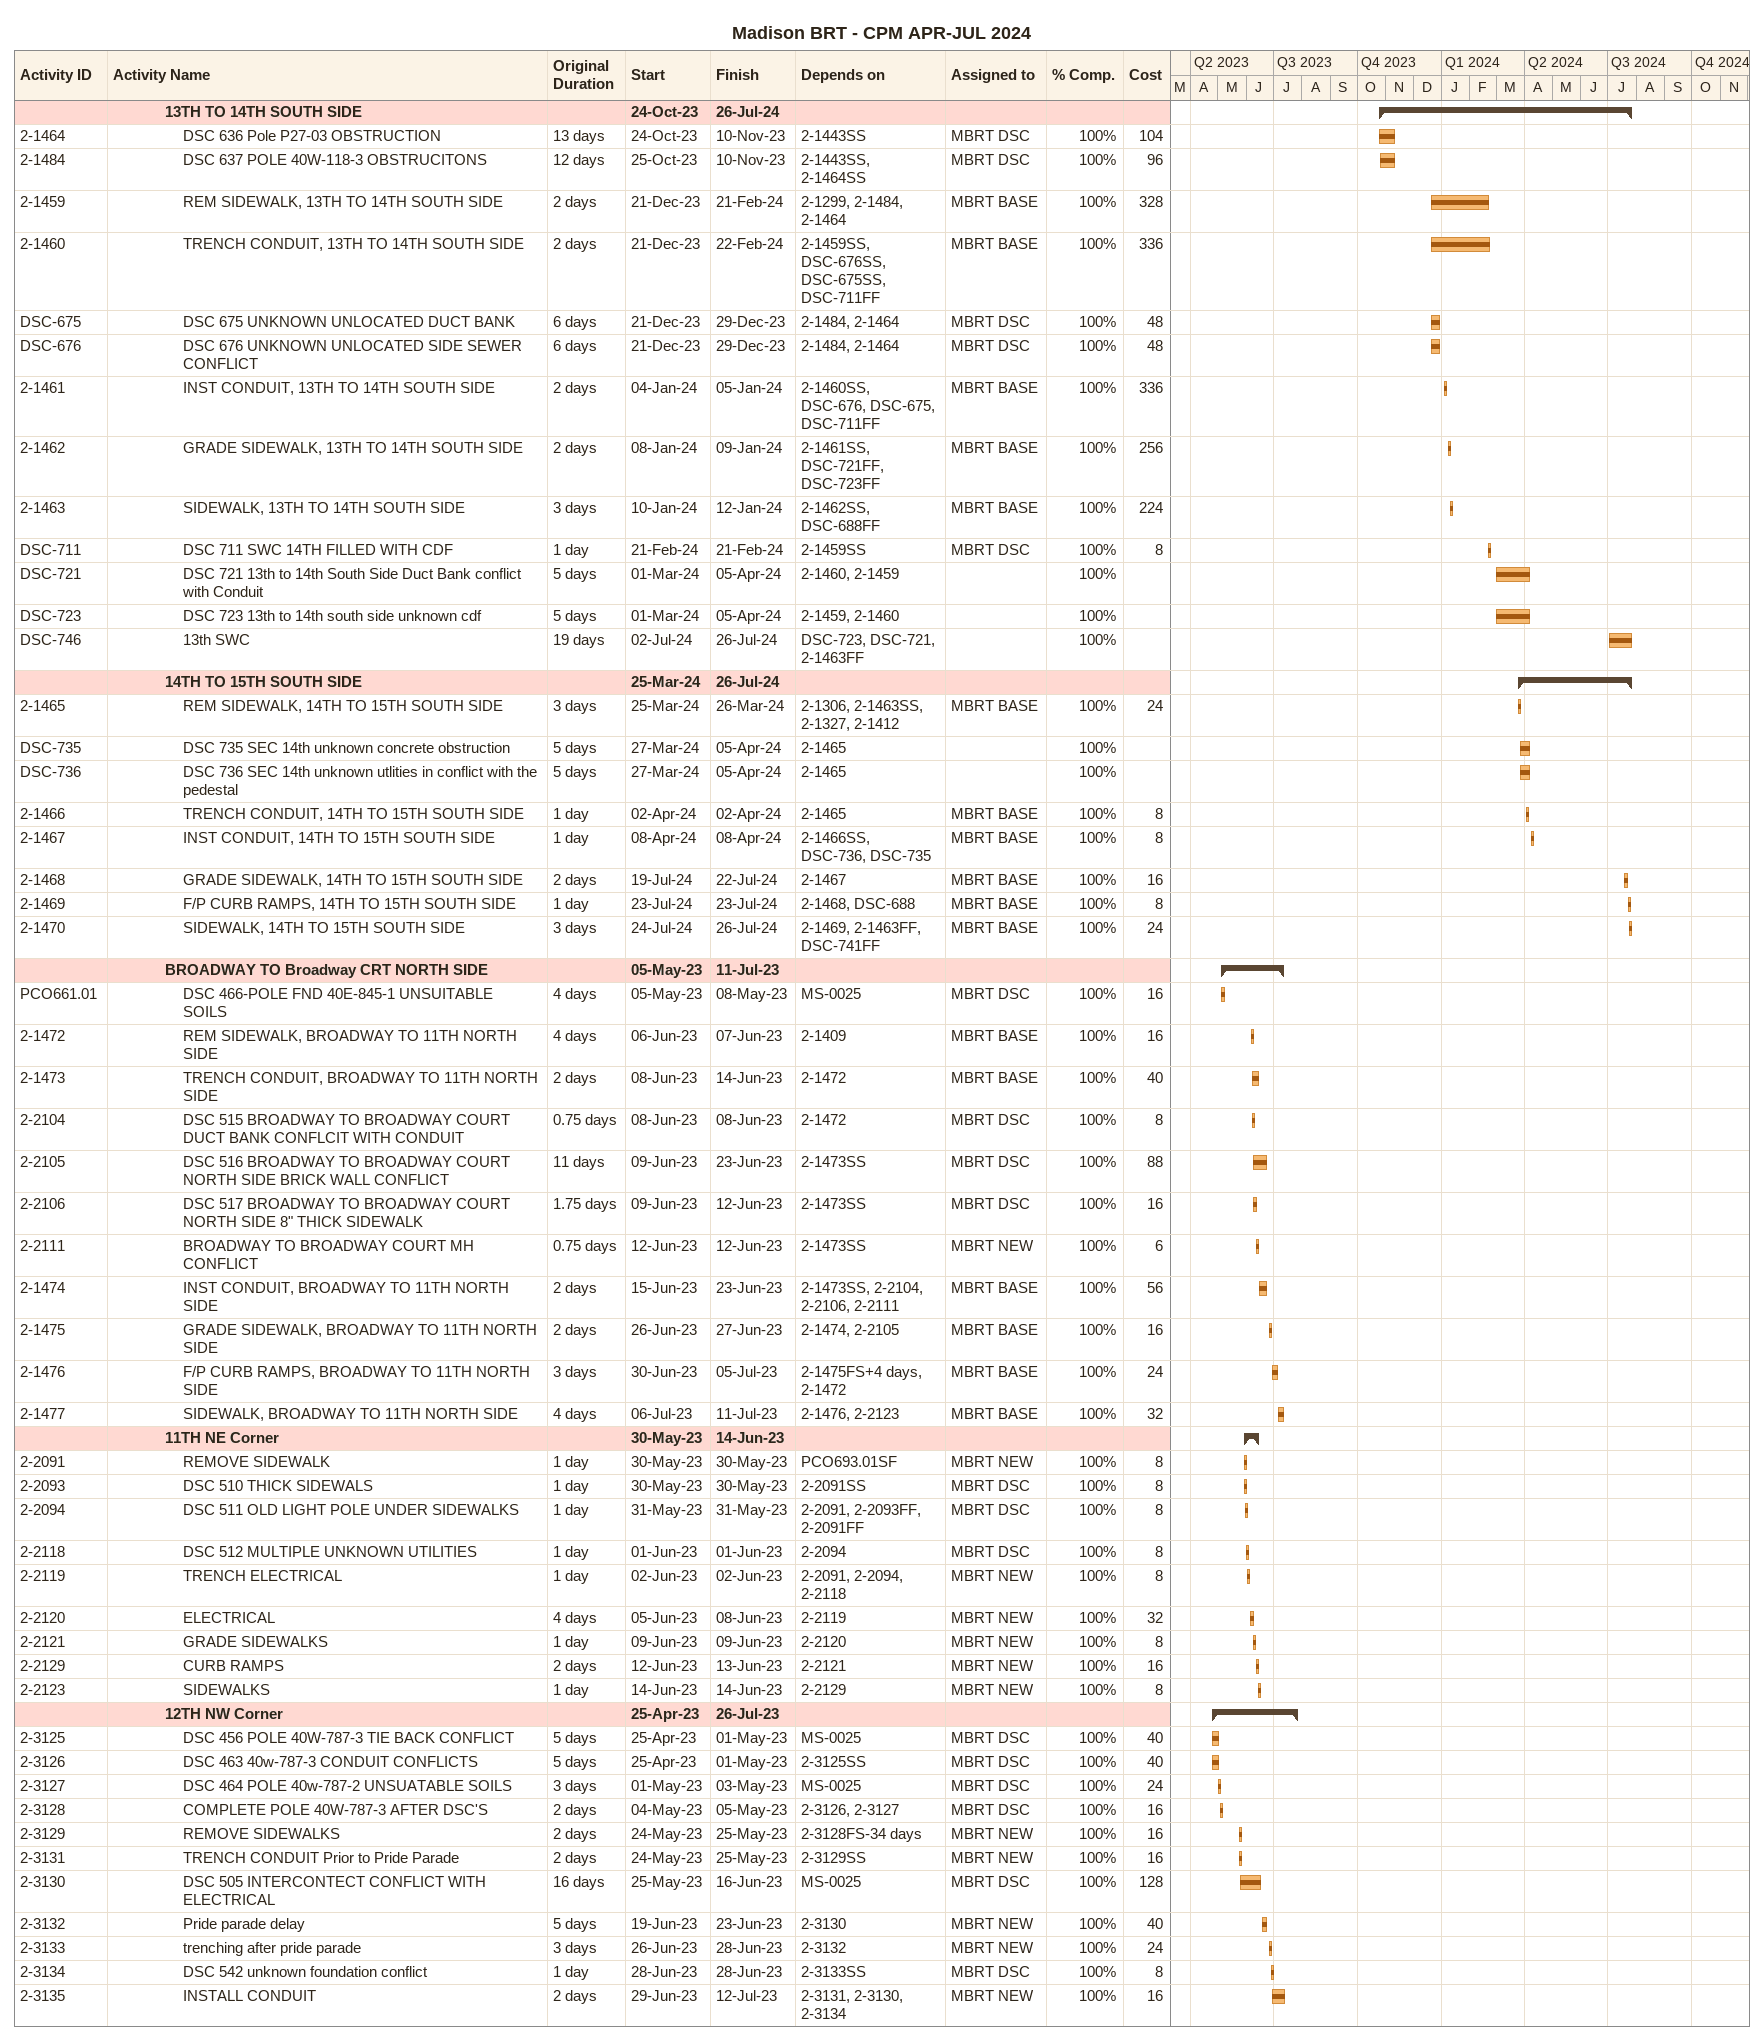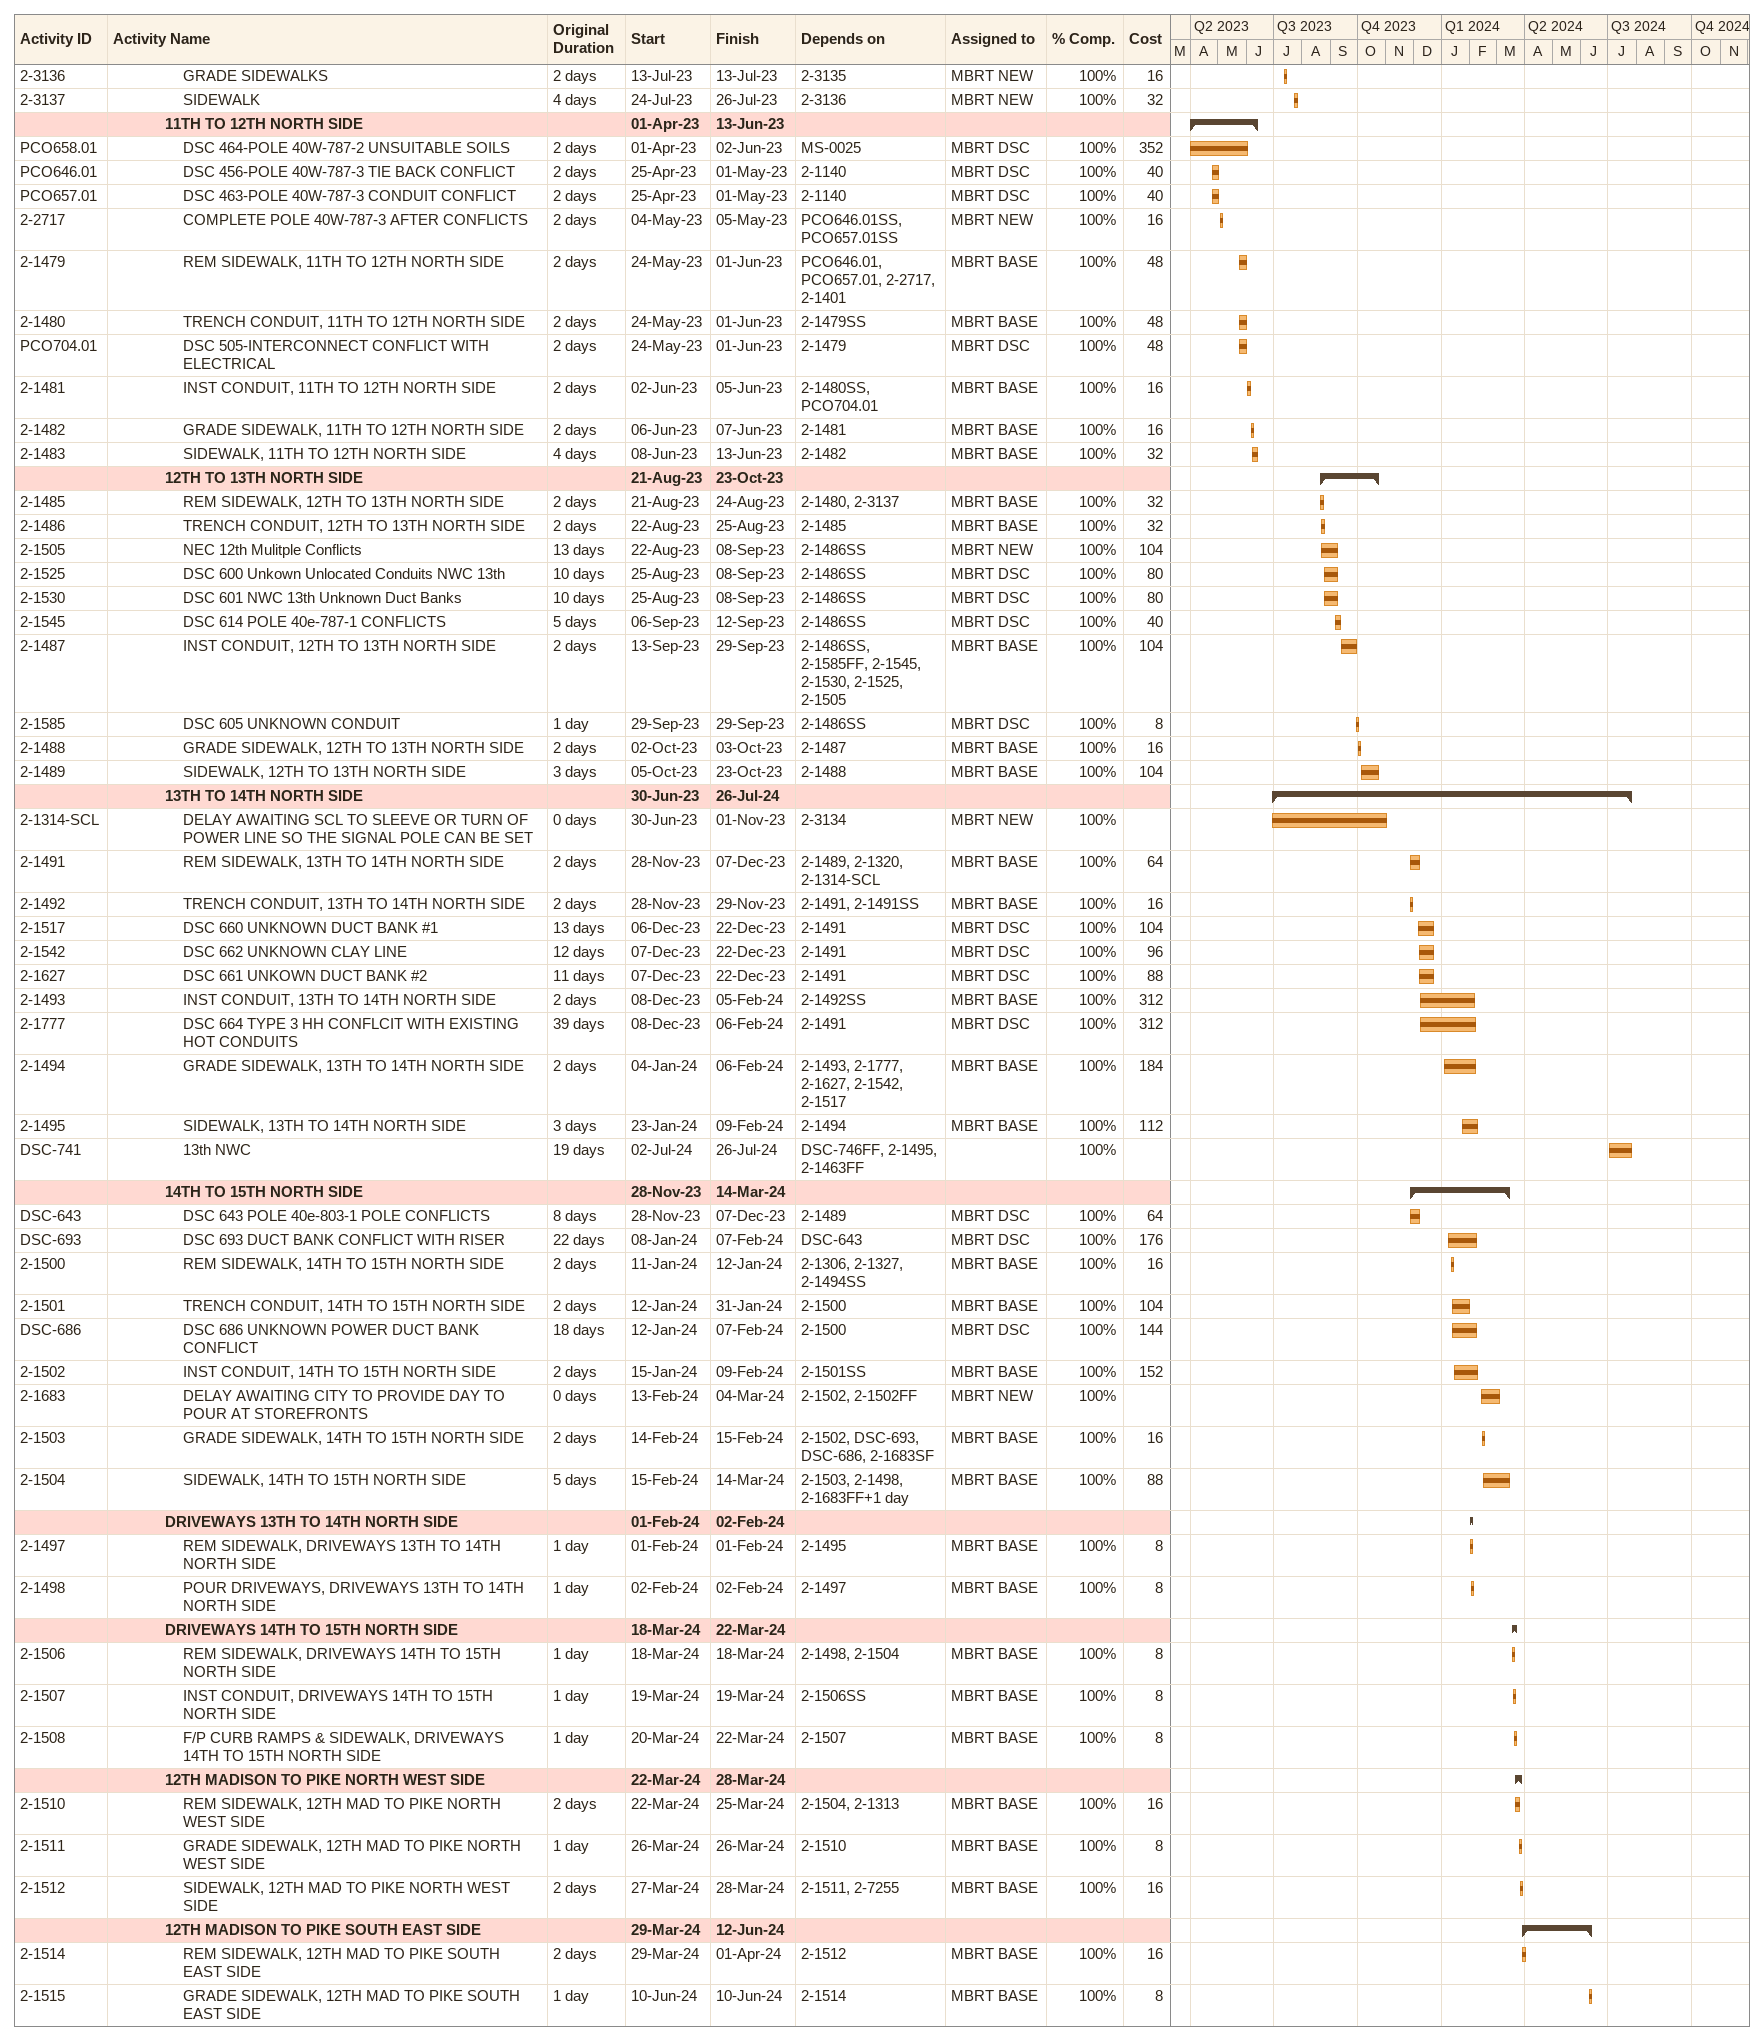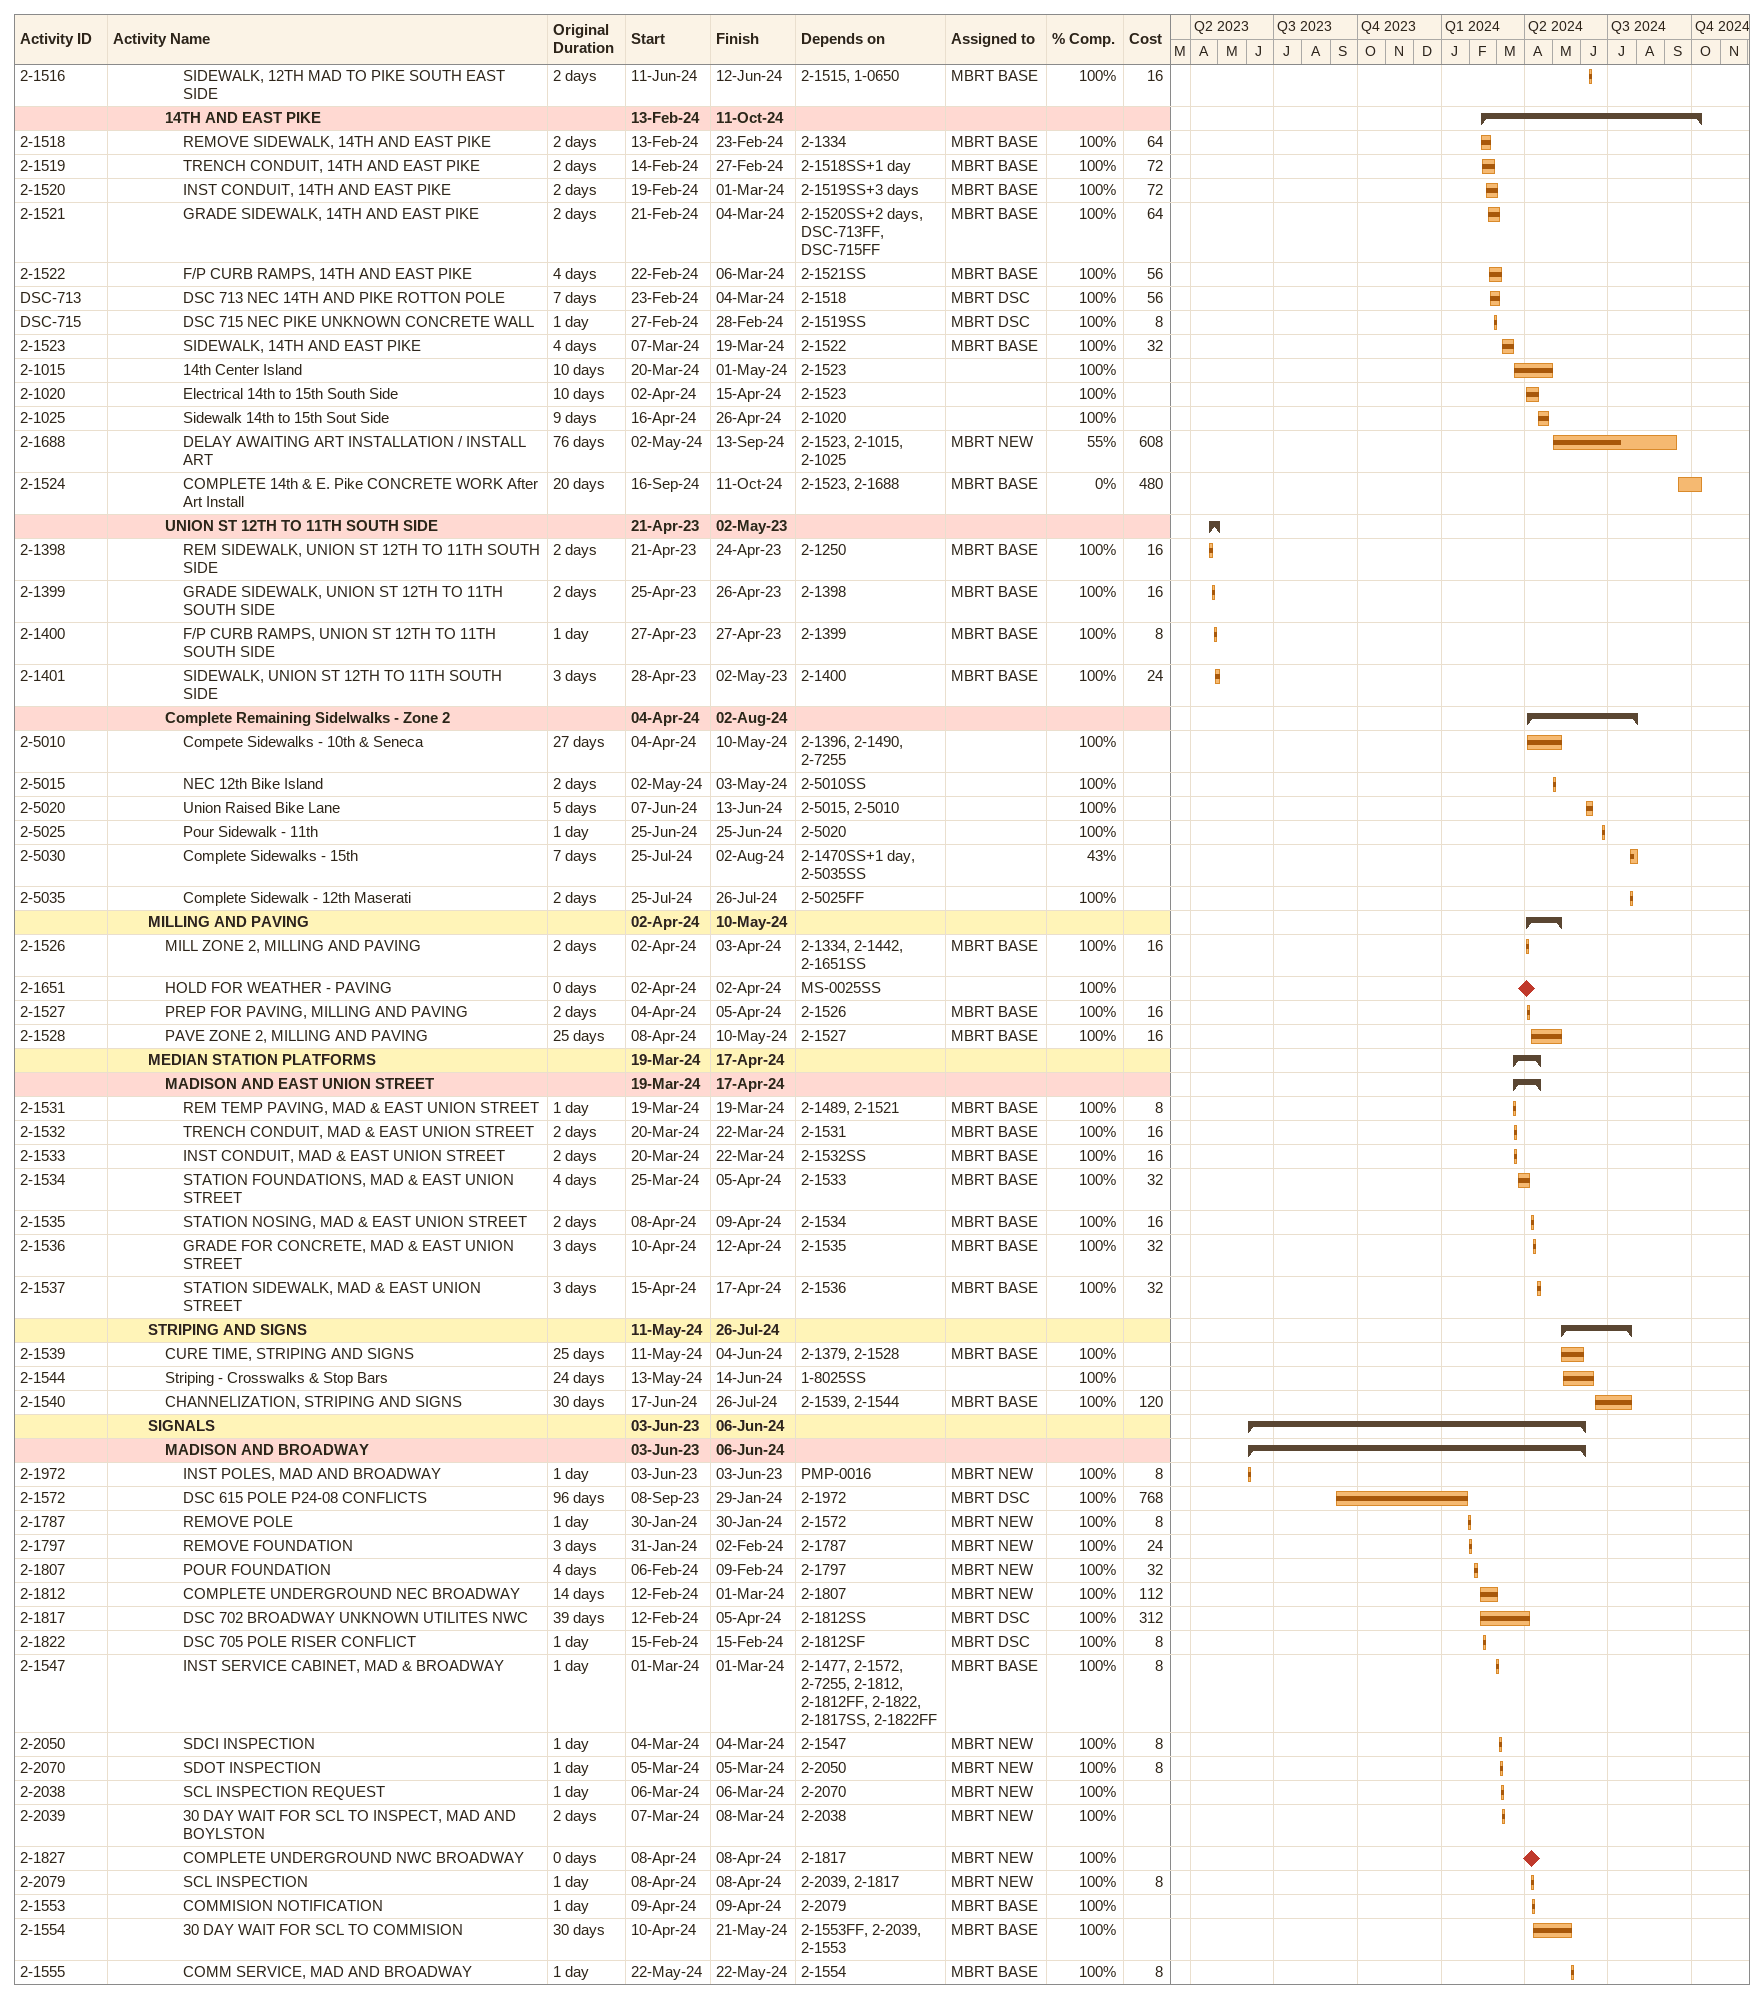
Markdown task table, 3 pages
Madison BRT - CPM APR-JUL 2024

| ID | Level | Task | Original duration | Start | Finish | Predecessors | Resources | % complete | Cost |
|---|---|---|---|---|---|---|---|---|---|
|  | 4 | **13TH TO 14TH SOUTH SIDE** |  | 2023-10-24 | 2024-07-26 |  |  |  |  |
| 2-1464 | 5 | DSC 636 Pole P27-03 OBSTRUCTION | 13d | 2023-10-24 | 2023-11-10 | 2-1443SS | MBRT DSC | 100 | 104 |
| 2-1484 | 5 | DSC 637 POLE 40W-118-3 OBSTRUCITONS | 12d | 2023-10-25 | 2023-11-10 | 2-1443SS, 2-1464SS | MBRT DSC | 100 | 96 |
| 2-1459 | 5 | REM SIDEWALK, 13TH TO 14TH SOUTH SIDE | 2d | 2023-12-21 | 2024-02-21 | 2-1299, 2-1484, 2-1464 | MBRT BASE | 100 | 328 |
| 2-1460 | 5 | TRENCH CONDUIT, 13TH TO 14TH SOUTH SIDE | 2d | 2023-12-21 | 2024-02-22 | 2-1459SS, DSC-676SS, DSC-675SS, DSC-711FF | MBRT BASE | 100 | 336 |
| DSC-675 | 5 | DSC 675 UNKNOWN UNLOCATED DUCT BANK | 6d | 2023-12-21 | 2023-12-29 | 2-1484, 2-1464 | MBRT DSC | 100 | 48 |
| DSC-676 | 5 | DSC 676 UNKNOWN UNLOCATED SIDE SEWER CONFLICT | 6d | 2023-12-21 | 2023-12-29 | 2-1484, 2-1464 | MBRT DSC | 100 | 48 |
| 2-1461 | 5 | INST CONDUIT, 13TH TO 14TH SOUTH SIDE | 2d | 2024-01-04 | 2024-01-05 | 2-1460SS, DSC-676, DSC-675, DSC-711FF | MBRT BASE | 100 | 336 |
| 2-1462 | 5 | GRADE SIDEWALK, 13TH TO 14TH SOUTH SIDE | 2d | 2024-01-08 | 2024-01-09 | 2-1461SS, DSC-721FF, DSC-723FF | MBRT BASE | 100 | 256 |
| 2-1463 | 5 | SIDEWALK, 13TH TO 14TH SOUTH SIDE | 3d | 2024-01-10 | 2024-01-12 | 2-1462SS, DSC-688FF | MBRT BASE | 100 | 224 |
| DSC-711 | 5 | DSC 711 SWC 14TH FILLED WITH CDF | 1d | 2024-02-21 | 2024-02-21 | 2-1459SS | MBRT DSC | 100 | 8 |
| DSC-721 | 5 | DSC 721 13th to 14th South Side Duct Bank conflict with Conduit | 5d | 2024-03-01 | 2024-04-05 | 2-1460, 2-1459 |  | 100 |  |
| DSC-723 | 5 | DSC 723 13th to 14th south side unknown cdf | 5d | 2024-03-01 | 2024-04-05 | 2-1459, 2-1460 |  | 100 |  |
| DSC-746 | 5 | 13th SWC | 19d | 2024-07-02 | 2024-07-26 | DSC-723, DSC-721, 2-1463FF |  | 100 |  |
|  | 4 | **14TH TO 15TH SOUTH SIDE** |  | 2024-03-25 | 2024-07-26 |  |  |  |  |
| 2-1465 | 5 | REM SIDEWALK, 14TH TO 15TH SOUTH SIDE | 3d | 2024-03-25 | 2024-03-26 | 2-1306, 2-1463SS, 2-1327, 2-1412 | MBRT BASE | 100 | 24 |
| DSC-735 | 5 | DSC 735 SEC 14th unknown concrete obstruction | 5d | 2024-03-27 | 2024-04-05 | 2-1465 |  | 100 |  |
| DSC-736 | 5 | DSC 736 SEC 14th unknown utlities in conflict with the pedestal | 5d | 2024-03-27 | 2024-04-05 | 2-1465 |  | 100 |  |
| 2-1466 | 5 | TRENCH CONDUIT, 14TH TO 15TH SOUTH SIDE | 1d | 2024-04-02 | 2024-04-02 | 2-1465 | MBRT BASE | 100 | 8 |
| 2-1467 | 5 | INST CONDUIT, 14TH TO 15TH SOUTH SIDE | 1d | 2024-04-08 | 2024-04-08 | 2-1466SS, DSC-736, DSC-735 | MBRT BASE | 100 | 8 |
| 2-1468 | 5 | GRADE SIDEWALK, 14TH TO 15TH SOUTH SIDE | 2d | 2024-07-19 | 2024-07-22 | 2-1467 | MBRT BASE | 100 | 16 |
| 2-1469 | 5 | F/P CURB RAMPS, 14TH TO 15TH SOUTH SIDE | 1d | 2024-07-23 | 2024-07-23 | 2-1468, DSC-688 | MBRT BASE | 100 | 8 |
| 2-1470 | 5 | SIDEWALK, 14TH TO 15TH SOUTH SIDE | 3d | 2024-07-24 | 2024-07-26 | 2-1469, 2-1463FF, DSC-741FF | MBRT BASE | 100 | 24 |
|  | 4 | **BROADWAY TO Broadway CRT NORTH SIDE** |  | 2023-05-05 | 2023-07-11 |  |  |  |  |
| PCO661.01 | 5 | DSC 466-POLE FND 40E-845-1 UNSUITABLE SOILS | 4d | 2023-05-05 | 2023-05-08 | MS-0025 | MBRT DSC | 100 | 16 |
| 2-1472 | 5 | REM SIDEWALK, BROADWAY TO 11TH NORTH SIDE | 4d | 2023-06-06 | 2023-06-07 | 2-1409 | MBRT BASE | 100 | 16 |
| 2-1473 | 5 | TRENCH CONDUIT, BROADWAY TO 11TH NORTH SIDE | 2d | 2023-06-08 | 2023-06-14 | 2-1472 | MBRT BASE | 100 | 40 |
| 2-2104 | 5 | DSC 515 BROADWAY TO BROADWAY COURT DUCT BANK CONFLCIT WITH CONDUIT | 0.75d | 2023-06-08 | 2023-06-08 | 2-1472 | MBRT DSC | 100 | 8 |
| 2-2105 | 5 | DSC 516 BROADWAY TO BROADWAY COURT NORTH SIDE BRICK WALL CONFLICT | 11d | 2023-06-09 | 2023-06-23 | 2-1473SS | MBRT DSC | 100 | 88 |
| 2-2106 | 5 | DSC 517 BROADWAY TO BROADWAY COURT NORTH SIDE 8" THICK SIDEWALK | 1.75d | 2023-06-09 | 2023-06-12 | 2-1473SS | MBRT DSC | 100 | 16 |
| 2-2111 | 5 | BROADWAY TO BROADWAY COURT MH CONFLICT | 0.75d | 2023-06-12 | 2023-06-12 | 2-1473SS | MBRT NEW | 100 | 6 |
| 2-1474 | 5 | INST CONDUIT, BROADWAY TO 11TH NORTH SIDE | 2d | 2023-06-15 | 2023-06-23 | 2-1473SS, 2-2104, 2-2106, 2-2111 | MBRT BASE | 100 | 56 |
| 2-1475 | 5 | GRADE SIDEWALK, BROADWAY TO 11TH NORTH SIDE | 2d | 2023-06-26 | 2023-06-27 | 2-1474, 2-2105 | MBRT BASE | 100 | 16 |
| 2-1476 | 5 | F/P CURB RAMPS, BROADWAY TO 11TH NORTH SIDE | 3d | 2023-06-30 | 2023-07-05 | 2-1475FS+4d, 2-1472 | MBRT BASE | 100 | 24 |
| 2-1477 | 5 | SIDEWALK, BROADWAY TO 11TH NORTH SIDE | 4d | 2023-07-06 | 2023-07-11 | 2-1476, 2-2123 | MBRT BASE | 100 | 32 |
|  | 4 | **11TH NE Corner** |  | 2023-05-30 | 2023-06-14 |  |  |  |  |
| 2-2091 | 5 | REMOVE SIDEWALK | 1d | 2023-05-30 | 2023-05-30 | PCO693.01SF | MBRT NEW | 100 | 8 |
| 2-2093 | 5 | DSC 510 THICK SIDEWALS | 1d | 2023-05-30 | 2023-05-30 | 2-2091SS | MBRT DSC | 100 | 8 |
| 2-2094 | 5 | DSC 511 OLD LIGHT POLE UNDER SIDEWALKS | 1d | 2023-05-31 | 2023-05-31 | 2-2091, 2-2093FF, 2-2091FF | MBRT DSC | 100 | 8 |
| 2-2118 | 5 | DSC 512 MULTIPLE UNKNOWN UTILITIES | 1d | 2023-06-01 | 2023-06-01 | 2-2094 | MBRT DSC | 100 | 8 |
| 2-2119 | 5 | TRENCH ELECTRICAL | 1d | 2023-06-02 | 2023-06-02 | 2-2091, 2-2094, 2-2118 | MBRT NEW | 100 | 8 |
| 2-2120 | 5 | ELECTRICAL | 4d | 2023-06-05 | 2023-06-08 | 2-2119 | MBRT NEW | 100 | 32 |
| 2-2121 | 5 | GRADE SIDEWALKS | 1d | 2023-06-09 | 2023-06-09 | 2-2120 | MBRT NEW | 100 | 8 |
| 2-2129 | 5 | CURB RAMPS | 2d | 2023-06-12 | 2023-06-13 | 2-2121 | MBRT NEW | 100 | 16 |
| 2-2123 | 5 | SIDEWALKS | 1d | 2023-06-14 | 2023-06-14 | 2-2129 | MBRT NEW | 100 | 8 |
|  | 4 | **12TH NW Corner** |  | 2023-04-25 | 2023-07-26 |  |  |  |  |
| 2-3125 | 5 | DSC 456 POLE 40W-787-3 TIE BACK CONFLICT | 5d | 2023-04-25 | 2023-05-01 | MS-0025 | MBRT DSC | 100 | 40 |
| 2-3126 | 5 | DSC 463 40w-787-3 CONDUIT CONFLICTS | 5d | 2023-04-25 | 2023-05-01 | 2-3125SS | MBRT DSC | 100 | 40 |
| 2-3127 | 5 | DSC 464 POLE 40w-787-2 UNSUATABLE SOILS | 3d | 2023-05-01 | 2023-05-03 | MS-0025 | MBRT DSC | 100 | 24 |
| 2-3128 | 5 | COMPLETE POLE 40W-787-3 AFTER DSC'S | 2d | 2023-05-04 | 2023-05-05 | 2-3126, 2-3127 | MBRT DSC | 100 | 16 |
| 2-3129 | 5 | REMOVE SIDEWALKS | 2d | 2023-05-24 | 2023-05-25 | 2-3128FS-34d | MBRT NEW | 100 | 16 |
| 2-3131 | 5 | TRENCH CONDUIT Prior to Pride Parade | 2d | 2023-05-24 | 2023-05-25 | 2-3129SS | MBRT NEW | 100 | 16 |
| 2-3130 | 5 | DSC 505 INTERCONTECT CONFLICT WITH ELECTRICAL | 16d | 2023-05-25 | 2023-06-16 | MS-0025 | MBRT DSC | 100 | 128 |
| 2-3132 | 5 | Pride parade delay | 5d | 2023-06-19 | 2023-06-23 | 2-3130 | MBRT NEW | 100 | 40 |
| 2-3133 | 5 | trenching after pride parade | 3d | 2023-06-26 | 2023-06-28 | 2-3132 | MBRT NEW | 100 | 24 |
| 2-3134 | 5 | DSC 542 unknown foundation conflict | 1d | 2023-06-28 | 2023-06-28 | 2-3133SS | MBRT DSC | 100 | 8 |
| 2-3135 | 5 | INSTALL CONDUIT | 2d | 2023-06-29 | 2023-07-12 | 2-3131, 2-3130, 2-3134 | MBRT NEW | 100 | 16 |
| 2-3136 | 5 | GRADE SIDEWALKS | 2d | 2023-07-13 | 2023-07-13 | 2-3135 | MBRT NEW | 100 | 16 |
| 2-3137 | 5 | SIDEWALK | 4d | 2023-07-24 | 2023-07-26 | 2-3136 | MBRT NEW | 100 | 32 |
|  | 4 | **11TH TO 12TH NORTH SIDE** |  | 2023-04-01 | 2023-06-13 |  |  |  |  |
| PCO658.01 | 5 | DSC 464-POLE 40W-787-2 UNSUITABLE SOILS | 2d | 2023-04-01 | 2023-06-02 | MS-0025 | MBRT DSC | 100 | 352 |
| PCO646.01 | 5 | DSC 456-POLE 40W-787-3 TIE BACK CONFLICT | 2d | 2023-04-25 | 2023-05-01 | 2-1140 | MBRT DSC | 100 | 40 |
| PCO657.01 | 5 | DSC 463-POLE 40W-787-3 CONDUIT CONFLICT | 2d | 2023-04-25 | 2023-05-01 | 2-1140 | MBRT DSC | 100 | 40 |
| 2-2717 | 5 | COMPLETE POLE 40W-787-3 AFTER CONFLICTS | 2d | 2023-05-04 | 2023-05-05 | PCO646.01SS, PCO657.01SS | MBRT NEW | 100 | 16 |
| 2-1479 | 5 | REM SIDEWALK, 11TH TO 12TH NORTH SIDE | 2d | 2023-05-24 | 2023-06-01 | PCO646.01, PCO657.01, 2-2717, 2-1401 | MBRT BASE | 100 | 48 |
| 2-1480 | 5 | TRENCH CONDUIT, 11TH TO 12TH NORTH SIDE | 2d | 2023-05-24 | 2023-06-01 | 2-1479SS | MBRT BASE | 100 | 48 |
| PCO704.01 | 5 | DSC 505-INTERCONNECT CONFLICT WITH ELECTRICAL | 2d | 2023-05-24 | 2023-06-01 | 2-1479 | MBRT DSC | 100 | 48 |
| 2-1481 | 5 | INST CONDUIT, 11TH TO 12TH NORTH SIDE | 2d | 2023-06-02 | 2023-06-05 | 2-1480SS, PCO704.01 | MBRT BASE | 100 | 16 |
| 2-1482 | 5 | GRADE SIDEWALK, 11TH TO 12TH NORTH SIDE | 2d | 2023-06-06 | 2023-06-07 | 2-1481 | MBRT BASE | 100 | 16 |
| 2-1483 | 5 | SIDEWALK, 11TH TO 12TH NORTH SIDE | 4d | 2023-06-08 | 2023-06-13 | 2-1482 | MBRT BASE | 100 | 32 |
|  | 4 | **12TH TO 13TH NORTH SIDE** |  | 2023-08-21 | 2023-10-23 |  |  |  |  |
| 2-1485 | 5 | REM SIDEWALK, 12TH TO 13TH NORTH SIDE | 2d | 2023-08-21 | 2023-08-24 | 2-1480, 2-3137 | MBRT BASE | 100 | 32 |
| 2-1486 | 5 | TRENCH CONDUIT, 12TH TO 13TH NORTH SIDE | 2d | 2023-08-22 | 2023-08-25 | 2-1485 | MBRT BASE | 100 | 32 |
| 2-1505 | 5 | NEC 12th Mulitple Conflicts | 13d | 2023-08-22 | 2023-09-08 | 2-1486SS | MBRT NEW | 100 | 104 |
| 2-1525 | 5 | DSC 600 Unkown Unlocated Conduits NWC 13th | 10d | 2023-08-25 | 2023-09-08 | 2-1486SS | MBRT DSC | 100 | 80 |
| 2-1530 | 5 | DSC 601 NWC 13th Unknown Duct Banks | 10d | 2023-08-25 | 2023-09-08 | 2-1486SS | MBRT DSC | 100 | 80 |
| 2-1545 | 5 | DSC 614 POLE 40e-787-1 CONFLICTS | 5d | 2023-09-06 | 2023-09-12 | 2-1486SS | MBRT DSC | 100 | 40 |
| 2-1487 | 5 | INST CONDUIT, 12TH TO 13TH NORTH SIDE | 2d | 2023-09-13 | 2023-09-29 | 2-1486SS, 2-1585FF, 2-1545, 2-1530, 2-1525, 2-1505 | MBRT BASE | 100 | 104 |
| 2-1585 | 5 | DSC 605 UNKNOWN CONDUIT | 1d | 2023-09-29 | 2023-09-29 | 2-1486SS | MBRT DSC | 100 | 8 |
| 2-1488 | 5 | GRADE SIDEWALK, 12TH TO 13TH NORTH SIDE | 2d | 2023-10-02 | 2023-10-03 | 2-1487 | MBRT BASE | 100 | 16 |
| 2-1489 | 5 | SIDEWALK, 12TH TO 13TH NORTH SIDE | 3d | 2023-10-05 | 2023-10-23 | 2-1488 | MBRT BASE | 100 | 104 |
|  | 4 | **13TH TO 14TH NORTH SIDE** |  | 2023-06-30 | 2024-07-26 |  |  |  |  |
| 2-1314-SCL | 5 | DELAY AWAITING SCL TO SLEEVE OR TURN OF POWER LINE SO THE SIGNAL POLE CAN BE SET | 0d | 2023-06-30 | 2023-11-01 | 2-3134 | MBRT NEW | 100 |  |
| 2-1491 | 5 | REM SIDEWALK, 13TH TO 14TH NORTH SIDE | 2d | 2023-11-28 | 2023-12-07 | 2-1489, 2-1320, 2-1314-SCL | MBRT BASE | 100 | 64 |
| 2-1492 | 5 | TRENCH CONDUIT, 13TH TO 14TH NORTH SIDE | 2d | 2023-11-28 | 2023-11-29 | 2-1491, 2-1491SS | MBRT BASE | 100 | 16 |
| 2-1517 | 5 | DSC 660 UNKNOWN DUCT BANK #1 | 13d | 2023-12-06 | 2023-12-22 | 2-1491 | MBRT DSC | 100 | 104 |
| 2-1542 | 5 | DSC 662 UNKNOWN CLAY LINE | 12d | 2023-12-07 | 2023-12-22 | 2-1491 | MBRT DSC | 100 | 96 |
| 2-1627 | 5 | DSC 661 UNKOWN DUCT BANK #2 | 11d | 2023-12-07 | 2023-12-22 | 2-1491 | MBRT DSC | 100 | 88 |
| 2-1493 | 5 | INST CONDUIT, 13TH TO 14TH NORTH SIDE | 2d | 2023-12-08 | 2024-02-05 | 2-1492SS | MBRT BASE | 100 | 312 |
| 2-1777 | 5 | DSC 664 TYPE 3 HH CONFLCIT WITH EXISTING HOT CONDUITS | 39d | 2023-12-08 | 2024-02-06 | 2-1491 | MBRT DSC | 100 | 312 |
| 2-1494 | 5 | GRADE SIDEWALK, 13TH TO 14TH NORTH SIDE | 2d | 2024-01-04 | 2024-02-06 | 2-1493, 2-1777, 2-1627, 2-1542, 2-1517 | MBRT BASE | 100 | 184 |
| 2-1495 | 5 | SIDEWALK, 13TH TO 14TH NORTH SIDE | 3d | 2024-01-23 | 2024-02-09 | 2-1494 | MBRT BASE | 100 | 112 |
| DSC-741 | 5 | 13th NWC | 19d | 2024-07-02 | 2024-07-26 | DSC-746FF, 2-1495, 2-1463FF |  | 100 |  |
|  | 4 | **14TH TO 15TH NORTH SIDE** |  | 2023-11-28 | 2024-03-14 |  |  |  |  |
| DSC-643 | 5 | DSC 643 POLE 40e-803-1 POLE CONFLICTS | 8d | 2023-11-28 | 2023-12-07 | 2-1489 | MBRT DSC | 100 | 64 |
| DSC-693 | 5 | DSC 693 DUCT BANK CONFLICT WITH RISER | 22d | 2024-01-08 | 2024-02-07 | DSC-643 | MBRT DSC | 100 | 176 |
| 2-1500 | 5 | REM SIDEWALK, 14TH TO 15TH NORTH SIDE | 2d | 2024-01-11 | 2024-01-12 | 2-1306, 2-1327, 2-1494SS | MBRT BASE | 100 | 16 |
| 2-1501 | 5 | TRENCH CONDUIT, 14TH TO 15TH NORTH SIDE | 2d | 2024-01-12 | 2024-01-31 | 2-1500 | MBRT BASE | 100 | 104 |
| DSC-686 | 5 | DSC 686 UNKNOWN POWER DUCT BANK CONFLICT | 18d | 2024-01-12 | 2024-02-07 | 2-1500 | MBRT DSC | 100 | 144 |
| 2-1502 | 5 | INST CONDUIT, 14TH TO 15TH NORTH SIDE | 2d | 2024-01-15 | 2024-02-09 | 2-1501SS | MBRT BASE | 100 | 152 |
| 2-1683 | 5 | DELAY AWAITING CITY TO PROVIDE DAY TO POUR AT STOREFRONTS | 0d | 2024-02-13 | 2024-03-04 | 2-1502, 2-1502FF | MBRT NEW | 100 |  |
| 2-1503 | 5 | GRADE SIDEWALK, 14TH TO 15TH NORTH SIDE | 2d | 2024-02-14 | 2024-02-15 | 2-1502, DSC-693, DSC-686, 2-1683SF | MBRT BASE | 100 | 16 |
| 2-1504 | 5 | SIDEWALK, 14TH TO 15TH NORTH SIDE | 5d | 2024-02-15 | 2024-03-14 | 2-1503, 2-1498, 2-1683FF+1d | MBRT BASE | 100 | 88 |
|  | 4 | **DRIVEWAYS 13TH TO 14TH NORTH SIDE** |  | 2024-02-01 | 2024-02-02 |  |  |  |  |
| 2-1497 | 5 | REM SIDEWALK, DRIVEWAYS 13TH TO 14TH NORTH SIDE | 1d | 2024-02-01 | 2024-02-01 | 2-1495 | MBRT BASE | 100 | 8 |
| 2-1498 | 5 | POUR DRIVEWAYS, DRIVEWAYS 13TH TO 14TH NORTH SIDE | 1d | 2024-02-02 | 2024-02-02 | 2-1497 | MBRT BASE | 100 | 8 |
|  | 4 | **DRIVEWAYS 14TH TO 15TH NORTH SIDE** |  | 2024-03-18 | 2024-03-22 |  |  |  |  |
| 2-1506 | 5 | REM SIDEWALK, DRIVEWAYS 14TH TO 15TH NORTH SIDE | 1d | 2024-03-18 | 2024-03-18 | 2-1498, 2-1504 | MBRT BASE | 100 | 8 |
| 2-1507 | 5 | INST CONDUIT, DRIVEWAYS 14TH TO 15TH NORTH SIDE | 1d | 2024-03-19 | 2024-03-19 | 2-1506SS | MBRT BASE | 100 | 8 |
| 2-1508 | 5 | F/P CURB RAMPS & SIDEWALK, DRIVEWAYS 14TH TO 15TH NORTH SIDE | 1d | 2024-03-20 | 2024-03-22 | 2-1507 | MBRT BASE | 100 | 8 |
|  | 4 | **12TH MADISON TO PIKE NORTH WEST SIDE** |  | 2024-03-22 | 2024-03-28 |  |  |  |  |
| 2-1510 | 5 | REM SIDEWALK, 12TH MAD TO PIKE NORTH WEST SIDE | 2d | 2024-03-22 | 2024-03-25 | 2-1504, 2-1313 | MBRT BASE | 100 | 16 |
| 2-1511 | 5 | GRADE SIDEWALK, 12TH MAD TO PIKE NORTH WEST SIDE | 1d | 2024-03-26 | 2024-03-26 | 2-1510 | MBRT BASE | 100 | 8 |
| 2-1512 | 5 | SIDEWALK, 12TH MAD TO PIKE NORTH WEST SIDE | 2d | 2024-03-27 | 2024-03-28 | 2-1511, 2-7255 | MBRT BASE | 100 | 16 |
|  | 4 | **12TH MADISON TO PIKE SOUTH EAST SIDE** |  | 2024-03-29 | 2024-06-12 |  |  |  |  |
| 2-1514 | 5 | REM SIDEWALK, 12TH MAD TO PIKE SOUTH EAST SIDE | 2d | 2024-03-29 | 2024-04-01 | 2-1512 | MBRT BASE | 100 | 16 |
| 2-1515 | 5 | GRADE SIDEWALK, 12TH MAD TO PIKE SOUTH EAST SIDE | 1d | 2024-06-10 | 2024-06-10 | 2-1514 | MBRT BASE | 100 | 8 |
| 2-1516 | 5 | SIDEWALK, 12TH MAD TO PIKE SOUTH EAST SIDE | 2d | 2024-06-11 | 2024-06-12 | 2-1515, 1-0650 | MBRT BASE | 100 | 16 |
|  | 4 | **14TH AND EAST PIKE** |  | 2024-02-13 | 2024-10-11 |  |  |  |  |
| 2-1518 | 5 | REMOVE SIDEWALK, 14TH AND EAST PIKE | 2d | 2024-02-13 | 2024-02-23 | 2-1334 | MBRT BASE | 100 | 64 |
| 2-1519 | 5 | TRENCH CONDUIT, 14TH AND EAST PIKE | 2d | 2024-02-14 | 2024-02-27 | 2-1518SS+1d | MBRT BASE | 100 | 72 |
| 2-1520 | 5 | INST CONDUIT, 14TH AND EAST PIKE | 2d | 2024-02-19 | 2024-03-01 | 2-1519SS+3d | MBRT BASE | 100 | 72 |
| 2-1521 | 5 | GRADE SIDEWALK, 14TH AND EAST PIKE | 2d | 2024-02-21 | 2024-03-04 | 2-1520SS+2d, DSC-713FF, DSC-715FF | MBRT BASE | 100 | 64 |
| 2-1522 | 5 | F/P CURB RAMPS, 14TH AND EAST PIKE | 4d | 2024-02-22 | 2024-03-06 | 2-1521SS | MBRT BASE | 100 | 56 |
| DSC-713 | 5 | DSC 713 NEC 14TH AND PIKE ROTTON POLE | 7d | 2024-02-23 | 2024-03-04 | 2-1518 | MBRT DSC | 100 | 56 |
| DSC-715 | 5 | DSC 715 NEC PIKE UNKNOWN CONCRETE WALL | 1d | 2024-02-27 | 2024-02-28 | 2-1519SS | MBRT DSC | 100 | 8 |
| 2-1523 | 5 | SIDEWALK, 14TH AND EAST PIKE | 4d | 2024-03-07 | 2024-03-19 | 2-1522 | MBRT BASE | 100 | 32 |
| 2-1015 | 5 | 14th Center Island | 10d | 2024-03-20 | 2024-05-01 | 2-1523 |  | 100 |  |
| 2-1020 | 5 | Electrical 14th to 15th South Side | 10d | 2024-04-02 | 2024-04-15 | 2-1523 |  | 100 |  |
| 2-1025 | 5 | Sidewalk 14th to 15th Sout Side | 9d | 2024-04-16 | 2024-04-26 | 2-1020 |  | 100 |  |
| 2-1688 | 5 | DELAY AWAITING ART INSTALLATION / INSTALL ART | 76d | 2024-05-02 | 2024-09-13 | 2-1523, 2-1015, 2-1025 | MBRT NEW | 55 | 608 |
| 2-1524 | 5 | COMPLETE 14th & E. Pike CONCRETE WORK After Art Install | 20d | 2024-09-16 | 2024-10-11 | 2-1523, 2-1688 | MBRT BASE | 0 | 480 |
|  | 4 | **UNION ST 12TH TO 11TH SOUTH SIDE** |  | 2023-04-21 | 2023-05-02 |  |  |  |  |
| 2-1398 | 5 | REM SIDEWALK, UNION ST 12TH TO 11TH SOUTH SIDE | 2d | 2023-04-21 | 2023-04-24 | 2-1250 | MBRT BASE | 100 | 16 |
| 2-1399 | 5 | GRADE SIDEWALK, UNION ST 12TH TO 11TH SOUTH SIDE | 2d | 2023-04-25 | 2023-04-26 | 2-1398 | MBRT BASE | 100 | 16 |
| 2-1400 | 5 | F/P CURB RAMPS, UNION ST 12TH TO 11TH SOUTH SIDE | 1d | 2023-04-27 | 2023-04-27 | 2-1399 | MBRT BASE | 100 | 8 |
| 2-1401 | 5 | SIDEWALK, UNION ST 12TH TO 11TH SOUTH SIDE | 3d | 2023-04-28 | 2023-05-02 | 2-1400 | MBRT BASE | 100 | 24 |
|  | 4 | **Complete Remaining Sidelwalks - Zone 2** |  | 2024-04-04 | 2024-08-02 |  |  |  |  |
| 2-5010 | 5 | Compete Sidewalks - 10th & Seneca | 27d | 2024-04-04 | 2024-05-10 | 2-1396, 2-1490, 2-7255 |  | 100 |  |
| 2-5015 | 5 | NEC 12th Bike Island | 2d | 2024-05-02 | 2024-05-03 | 2-5010SS |  | 100 |  |
| 2-5020 | 5 | Union Raised Bike Lane | 5d | 2024-06-07 | 2024-06-13 | 2-5015, 2-5010 |  | 100 |  |
| 2-5025 | 5 | Pour Sidewalk - 11th | 1d | 2024-06-25 | 2024-06-25 | 2-5020 |  | 100 |  |
| 2-5030 | 5 | Complete Sidewalks - 15th | 7d | 2024-07-25 | 2024-08-02 | 2-1470SS+1d, 2-5035SS |  | 43 |  |
| 2-5035 | 5 | Complete Sidewalk - 12th Maserati | 2d | 2024-07-25 | 2024-07-26 | 2-5025FF |  | 100 |  |
|  | 3 | **MILLING AND PAVING** |  | 2024-04-02 | 2024-05-10 |  |  |  |  |
| 2-1526 | 4 | MILL ZONE 2, MILLING AND PAVING | 2d | 2024-04-02 | 2024-04-03 | 2-1334, 2-1442, 2-1651SS | MBRT BASE | 100 | 16 |
| 2-1651 | 4 | HOLD FOR WEATHER - PAVING | 0d | 2024-04-02 | 2024-04-02 | MS-0025SS |  | 100 |  |
| 2-1527 | 4 | PREP FOR PAVING, MILLING AND PAVING | 2d | 2024-04-04 | 2024-04-05 | 2-1526 | MBRT BASE | 100 | 16 |
| 2-1528 | 4 | PAVE ZONE 2, MILLING AND PAVING | 25d | 2024-04-08 | 2024-05-10 | 2-1527 | MBRT BASE | 100 | 16 |
|  | 3 | **MEDIAN STATION PLATFORMS** |  | 2024-03-19 | 2024-04-17 |  |  |  |  |
|  | 4 | **MADISON AND EAST UNION STREET** |  | 2024-03-19 | 2024-04-17 |  |  |  |  |
| 2-1531 | 5 | REM TEMP PAVING, MAD & EAST UNION STREET | 1d | 2024-03-19 | 2024-03-19 | 2-1489, 2-1521 | MBRT BASE | 100 | 8 |
| 2-1532 | 5 | TRENCH CONDUIT, MAD & EAST UNION STREET | 2d | 2024-03-20 | 2024-03-22 | 2-1531 | MBRT BASE | 100 | 16 |
| 2-1533 | 5 | INST CONDUIT, MAD & EAST UNION STREET | 2d | 2024-03-20 | 2024-03-22 | 2-1532SS | MBRT BASE | 100 | 16 |
| 2-1534 | 5 | STATION FOUNDATIONS, MAD & EAST UNION STREET | 4d | 2024-03-25 | 2024-04-05 | 2-1533 | MBRT BASE | 100 | 32 |
| 2-1535 | 5 | STATION NOSING, MAD & EAST UNION STREET | 2d | 2024-04-08 | 2024-04-09 | 2-1534 | MBRT BASE | 100 | 16 |
| 2-1536 | 5 | GRADE FOR CONCRETE, MAD & EAST UNION STREET | 3d | 2024-04-10 | 2024-04-12 | 2-1535 | MBRT BASE | 100 | 32 |
| 2-1537 | 5 | STATION SIDEWALK, MAD & EAST UNION STREET | 3d | 2024-04-15 | 2024-04-17 | 2-1536 | MBRT BASE | 100 | 32 |
|  | 3 | **STRIPING AND SIGNS** |  | 2024-05-11 | 2024-07-26 |  |  |  |  |
| 2-1539 | 4 | CURE TIME, STRIPING AND SIGNS | 25d | 2024-05-11 | 2024-06-04 | 2-1379, 2-1528 | MBRT BASE | 100 |  |
| 2-1544 | 4 | Striping - Crosswalks & Stop Bars | 24d | 2024-05-13 | 2024-06-14 | 1-8025SS |  | 100 |  |
| 2-1540 | 4 | CHANNELIZATION, STRIPING AND SIGNS | 30d | 2024-06-17 | 2024-07-26 | 2-1539, 2-1544 | MBRT BASE | 100 | 120 |
|  | 3 | **SIGNALS** |  | 2023-06-03 | 2024-06-06 |  |  |  |  |
|  | 4 | **MADISON AND BROADWAY** |  | 2023-06-03 | 2024-06-06 |  |  |  |  |
| 2-1972 | 5 | INST POLES, MAD AND BROADWAY | 1d | 2023-06-03 | 2023-06-03 | PMP-0016 | MBRT NEW | 100 | 8 |
| 2-1572 | 5 | DSC 615 POLE P24-08 CONFLICTS | 96d | 2023-09-08 | 2024-01-29 | 2-1972 | MBRT DSC | 100 | 768 |
| 2-1787 | 5 | REMOVE POLE | 1d | 2024-01-30 | 2024-01-30 | 2-1572 | MBRT NEW | 100 | 8 |
| 2-1797 | 5 | REMOVE FOUNDATION | 3d | 2024-01-31 | 2024-02-02 | 2-1787 | MBRT NEW | 100 | 24 |
| 2-1807 | 5 | POUR FOUNDATION | 4d | 2024-02-06 | 2024-02-09 | 2-1797 | MBRT NEW | 100 | 32 |
| 2-1812 | 5 | COMPLETE UNDERGROUND NEC BROADWAY | 14d | 2024-02-12 | 2024-03-01 | 2-1807 | MBRT NEW | 100 | 112 |
| 2-1817 | 5 | DSC 702 BROADWAY UNKNOWN UTILITES NWC | 39d | 2024-02-12 | 2024-04-05 | 2-1812SS | MBRT DSC | 100 | 312 |
| 2-1822 | 5 | DSC 705 POLE RISER CONFLICT | 1d | 2024-02-15 | 2024-02-15 | 2-1812SF | MBRT DSC | 100 | 8 |
| 2-1547 | 5 | INST SERVICE CABINET, MAD & BROADWAY | 1d | 2024-03-01 | 2024-03-01 | 2-1477, 2-1572, 2-7255, 2-1812, 2-1812FF, 2-1822, 2-1817SS, 2-1822FF | MBRT BASE | 100 | 8 |
| 2-2050 | 5 | SDCI INSPECTION | 1d | 2024-03-04 | 2024-03-04 | 2-1547 | MBRT NEW | 100 | 8 |
| 2-2070 | 5 | SDOT INSPECTION | 1d | 2024-03-05 | 2024-03-05 | 2-2050 | MBRT NEW | 100 | 8 |
| 2-2038 | 5 | SCL INSPECTION REQUEST | 1d | 2024-03-06 | 2024-03-06 | 2-2070 | MBRT NEW | 100 |  |
| 2-2039 | 5 | 30 DAY WAIT FOR SCL TO INSPECT, MAD AND BOYLSTON | 2d | 2024-03-07 | 2024-03-08 | 2-2038 | MBRT NEW | 100 |  |
| 2-1827 | 5 | COMPLETE UNDERGROUND NWC BROADWAY | 0d | 2024-04-08 | 2024-04-08 | 2-1817 | MBRT NEW | 100 |  |
| 2-2079 | 5 | SCL INSPECTION | 1d | 2024-04-08 | 2024-04-08 | 2-2039, 2-1817 | MBRT NEW | 100 | 8 |
| 2-1553 | 5 | COMMISION NOTIFICATION | 1d | 2024-04-09 | 2024-04-09 | 2-2079 | MBRT BASE | 100 |  |
| 2-1554 | 5 | 30 DAY WAIT FOR SCL TO COMMISION | 30d | 2024-04-10 | 2024-05-21 | 2-1553FF, 2-2039, 2-1553 | MBRT BASE | 100 |  |
| 2-1555 | 5 | COMM SERVICE, MAD AND BROADWAY | 1d | 2024-05-22 | 2024-05-22 | 2-1554 | MBRT BASE | 100 | 8 |
